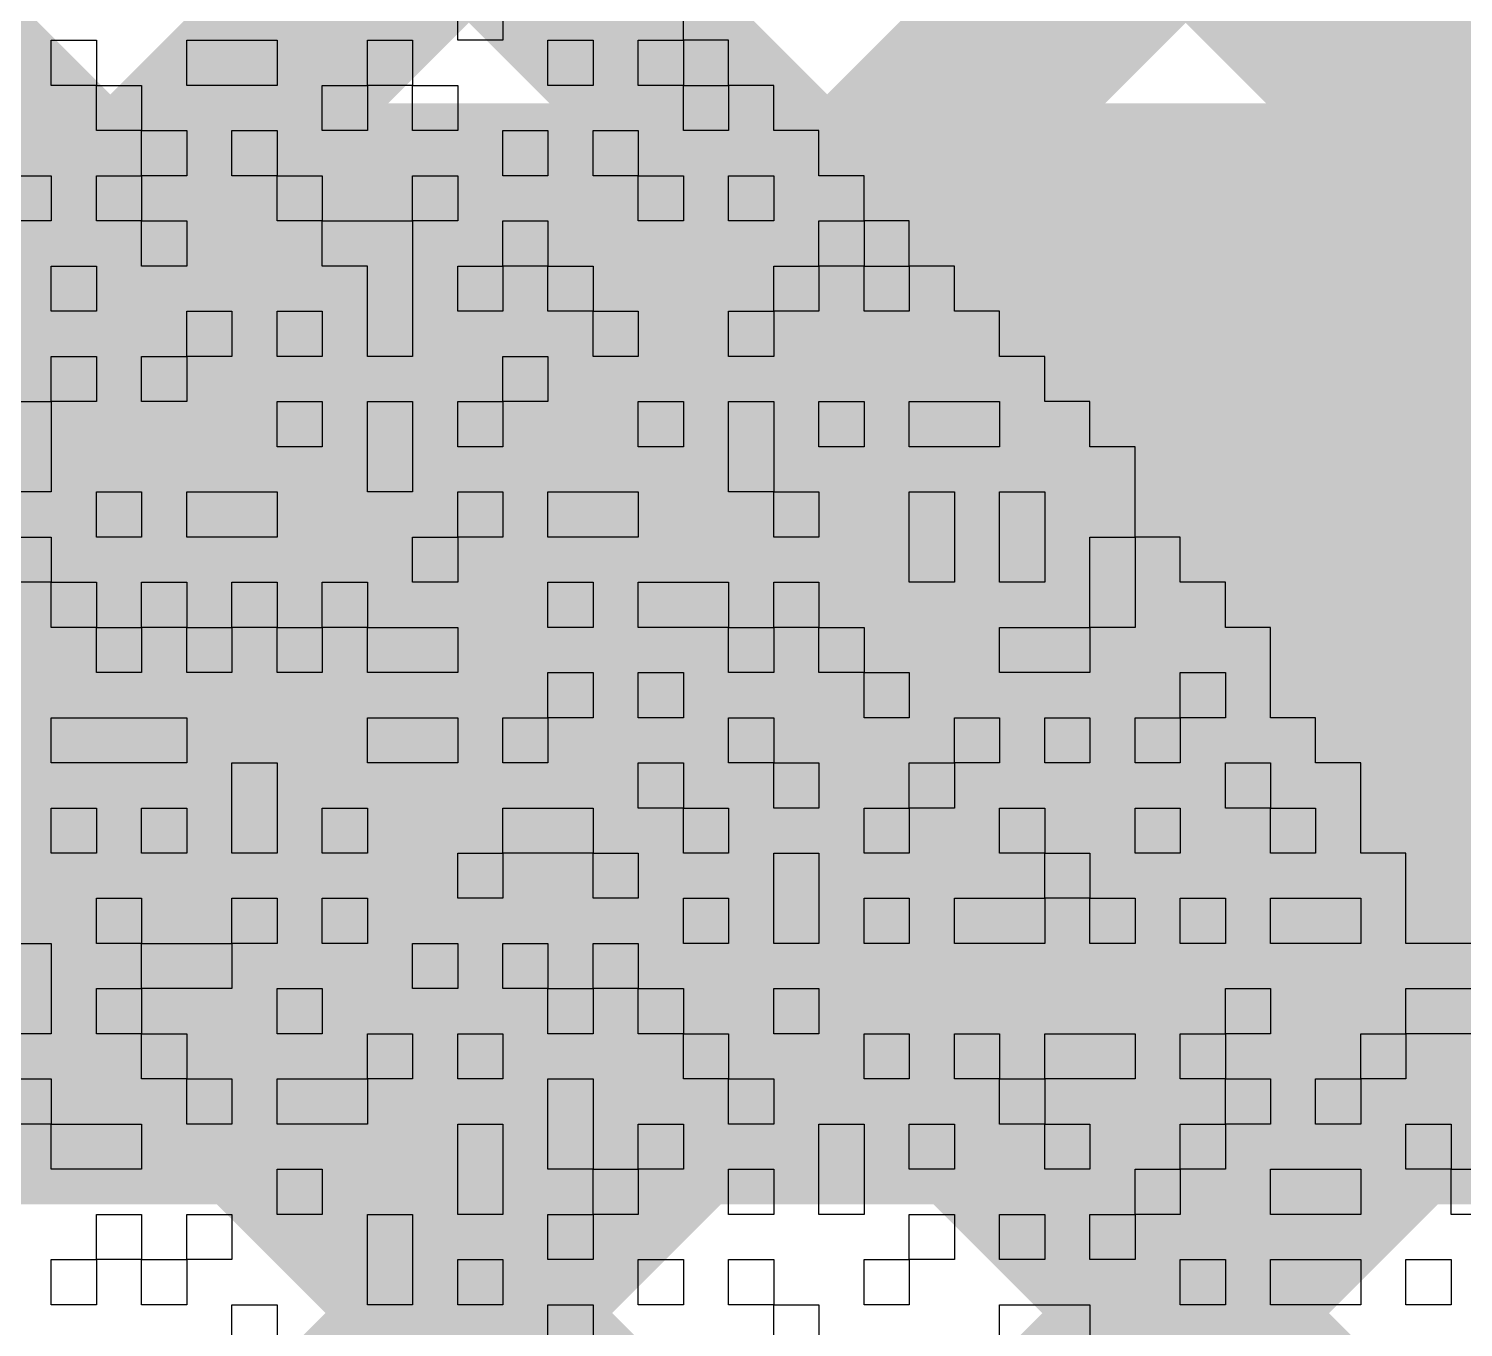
# Model space of a CAD drawing. Header units: millimetres. Extents: x 3.07 to 5.81, y 1.29 to 3.84.
# Drawn here: x 4.8334 to 4.89, y 2.9834 to 3.0347 of the extents above; entities that cross this region are included whole.
import ezdxf

# ---------------------------------------------------------------- set-up
doc = ezdxf.new("R2010")
doc.units = ezdxf.units.MM
doc.header["$MEASUREMENT"] = 0
for name, color, linetype in [('BottomLayer', 5, 'Continuous'), ('BottomOverlay', 54, 'Continuous'), ('TopLayer', 1, 'Continuous'), ('TopPaste', 8, 'Continuous'), ('TopSolder', 216, 'Continuous')]:
    doc.layers.add(name, color=color, linetype=linetype)

# ---------------------------------------------------------------- blocks, each defined once
blk = doc.blocks.new('ESP32_WROOM_32__16MB__16')
at = {"layer": 'TopLayer'}
blk.add_hatch(color=1, dxfattribs=at).paths.add_polyline_path([(-0.374016, -0.137598), (-0.295276, -0.137598), (-0.295276, -0.173031), (-0.374016, -0.173031)])
at = {"layer": 'TopPaste'}
blk.add_hatch(color=8, dxfattribs=at).paths.add_polyline_path([(-0.374016, -0.137598), (-0.295276, -0.137598), (-0.295276, -0.173031), (-0.374016, -0.173031)])
at = {"layer": 'TopSolder'}
blk.add_hatch(color=216, dxfattribs=at).paths.add_polyline_path([(-0.378016, -0.133598), (-0.291276, -0.133598), (-0.291276, -0.177031), (-0.378016, -0.177031)])

msp = doc.modelspace()

# ---------------------------------------------------------------- hatches: boundary and pattern name
at = {"layer": 'BottomLayer'}
for points in [[(4.732828, 2.86041), (4.727172, 2.866066), (5.059934, 3.198828), (5.06559, 3.193172)], [(4.732828, 2.888694), (4.727172, 2.894351), (5.031649, 3.198828), (5.037306, 3.193172)], [(4.732828, 2.916978), (4.727172, 2.922635), (5.003365, 3.198828), (5.009022, 3.193172)], [(4.732828, 2.832125), (4.727172, 2.837782), (5.088218, 3.198828), (5.093875, 3.193172)], [(4.727172, 3.186768), (4.732828, 3.192425), (5.026818, 2.898436), (5.021161, 2.892779)], [(4.727172, 3.158484), (4.732828, 3.164141), (5.214585, 2.682385), (5.208928, 2.676728)], [(4.727172, 3.1302), (4.732828, 3.135857), (5.174669, 2.694016), (5.169012, 2.688359)], [(4.727172, 3.101915), (4.732828, 3.107572), (5.146591, 2.69381), (5.140934, 2.688153)]]:
    msp.add_hatch(color=5, dxfattribs=at).paths.add_polyline_path(points)

# ---------------------------------------------------------------- linework, layer by layer
at = {"layer": 'BottomOverlay'}
for p, q in [((4.850314, 3.034209), (4.850314, 3.035991)), ((4.852096, 3.035991), (4.852096, 3.034209)), ((4.859223, 3.034209), (4.859223, 3.035991)), ((4.834279, 3.032427), (4.834279, 3.034209)), ((4.834279, 3.034209), (4.83606, 3.034209)), ((4.83606, 3.034209), (4.83606, 3.032427)), ((4.839624, 3.032427), (4.839624, 3.034209)), ((4.839624, 3.034209), (4.843187, 3.034209)), ((4.843187, 3.034209), (4.843187, 3.032427)), ((4.846751, 3.032427), (4.846751, 3.034209)), ((4.846751, 3.034209), (4.848533, 3.034209)), ((4.848533, 3.034209), (4.848533, 3.032427)), ((4.852096, 3.034209), (4.850314, 3.034209)), ((4.853878, 3.032427), (4.853878, 3.034209)), ((4.853878, 3.034209), (4.855659, 3.034209)), ((4.855659, 3.034209), (4.855659, 3.032427)), ((4.857441, 3.032427), (4.857441, 3.034209)), ((4.857441, 3.034209), (4.859223, 3.034209)), ((4.861005, 3.034209), (4.859223, 3.034209)), ((4.859223, 3.034209), (4.859223, 3.032427)), ((4.861005, 3.032427), (4.861005, 3.034209)), ((4.83606, 3.032427), (4.834279, 3.032427)), ((4.83606, 3.030645), (4.83606, 3.032427)), ((4.83606, 3.032427), (4.837842, 3.032427)), ((4.837842, 3.032427), (4.837842, 3.030645)), ((4.843187, 3.032427), (4.839624, 3.032427)), ((4.844969, 3.030645), (4.844969, 3.032427)), ((4.844969, 3.032427), (4.846751, 3.032427)), ((4.848533, 3.032427), (4.846751, 3.032427)), ((4.846751, 3.032427), (4.846751, 3.030645)), ((4.848533, 3.030645), (4.848533, 3.032427)), ((4.848533, 3.032427), (4.850314, 3.032427)), ((4.850314, 3.032427), (4.850314, 3.030645)), ((4.855659, 3.032427), (4.853878, 3.032427)), ((4.859223, 3.032427), (4.857441, 3.032427)), ((4.859223, 3.030645), (4.859223, 3.032427)), ((4.859223, 3.032427), (4.861005, 3.032427)), ((4.862786, 3.032427), (4.861005, 3.032427)), ((4.861005, 3.032427), (4.861005, 3.030645)), ((4.862786, 3.030645), (4.862786, 3.032427)), ((4.837842, 3.030645), (4.83606, 3.030645)), ((4.837842, 3.028864), (4.837842, 3.030645)), ((4.837842, 3.030645), (4.839624, 3.030645)), ((4.839624, 3.030645), (4.839624, 3.028864)), ((4.841406, 3.028864), (4.841406, 3.030645)), ((4.841406, 3.030645), (4.843187, 3.030645)), ((4.843187, 3.030645), (4.843187, 3.028864)), ((4.846751, 3.030645), (4.844969, 3.030645)), ((4.850314, 3.030645), (4.848533, 3.030645)), ((4.852096, 3.028864), (4.852096, 3.030645)), ((4.852096, 3.030645), (4.853878, 3.030645)), ((4.853878, 3.030645), (4.853878, 3.028864)), ((4.855659, 3.028864), (4.855659, 3.030645)), ((4.855659, 3.030645), (4.857441, 3.030645)), ((4.857441, 3.030645), (4.857441, 3.028864)), ((4.861005, 3.030645), (4.859223, 3.030645)), ((4.864568, 3.030645), (4.862786, 3.030645)), ((4.864568, 3.028864), (4.864568, 3.030645)), ((4.832497, 3.028864), (4.834279, 3.028864)), ((4.834279, 3.028864), (4.834279, 3.027082)), ((4.83606, 3.027082), (4.83606, 3.028864)), ((4.83606, 3.028864), (4.837842, 3.028864)), ((4.839624, 3.028864), (4.837842, 3.028864)), ((4.837842, 3.028864), (4.837842, 3.027082)), ((4.843187, 3.028864), (4.841406, 3.028864)), ((4.843187, 3.027082), (4.843187, 3.028864)), ((4.843187, 3.028864), (4.844969, 3.028864)), ((4.844969, 3.028864), (4.844969, 3.027082)), ((4.848533, 3.027082), (4.848533, 3.028864)), ((4.848533, 3.028864), (4.850314, 3.028864)), ((4.850314, 3.028864), (4.850314, 3.027082)), ((4.853878, 3.028864), (4.852096, 3.028864)), ((4.857441, 3.028864), (4.855659, 3.028864)), ((4.857441, 3.027082), (4.857441, 3.028864)), ((4.857441, 3.028864), (4.859223, 3.028864)), ((4.859223, 3.028864), (4.859223, 3.027082)), ((4.861005, 3.027082), (4.861005, 3.028864)), ((4.861005, 3.028864), (4.862786, 3.028864)), ((4.862786, 3.028864), (4.862786, 3.027082)), ((4.86635, 3.028864), (4.864568, 3.028864)), ((4.86635, 3.027082), (4.86635, 3.028864)), ((4.834279, 3.027082), (4.832497, 3.027082)), ((4.837842, 3.027082), (4.83606, 3.027082)), ((4.837842, 3.0253), (4.837842, 3.027082)), ((4.837842, 3.027082), (4.839624, 3.027082)), ((4.839624, 3.027082), (4.839624, 3.0253)), ((4.844969, 3.027082), (4.843187, 3.027082)), ((4.844969, 3.0253), (4.844969, 3.027082)), ((4.844969, 3.027082), (4.848533, 3.027082)), ((4.850314, 3.027082), (4.848533, 3.027082)), ((4.848533, 3.027082), (4.848533, 3.0253)), ((4.852096, 3.0253), (4.852096, 3.027082)), ((4.852096, 3.027082), (4.853878, 3.027082)), ((4.853878, 3.027082), (4.853878, 3.0253)), ((4.859223, 3.027082), (4.857441, 3.027082)), ((4.862786, 3.027082), (4.861005, 3.027082)), ((4.864568, 3.0253), (4.864568, 3.027082)), ((4.864568, 3.027082), (4.86635, 3.027082)), ((4.868132, 3.027082), (4.86635, 3.027082)), ((4.86635, 3.027082), (4.86635, 3.0253)), ((4.868132, 3.0253), (4.868132, 3.027082)), ((4.834279, 3.023518), (4.834279, 3.0253)), ((4.834279, 3.0253), (4.83606, 3.0253)), ((4.83606, 3.0253), (4.83606, 3.023518)), ((4.839624, 3.0253), (4.837842, 3.0253)), ((4.846751, 3.0253), (4.844969, 3.0253)), ((4.846751, 3.023518), (4.846751, 3.0253)), ((4.848533, 3.0253), (4.848533, 3.023518)), ((4.850314, 3.023518), (4.850314, 3.0253)), ((4.850314, 3.0253), (4.852096, 3.0253)), ((4.853878, 3.0253), (4.852096, 3.0253)), ((4.852096, 3.0253), (4.852096, 3.023518)), ((4.853878, 3.023518), (4.853878, 3.0253)), ((4.853878, 3.0253), (4.855659, 3.0253)), ((4.855659, 3.0253), (4.855659, 3.023518)), ((4.862786, 3.023518), (4.862786, 3.0253)), ((4.862786, 3.0253), (4.864568, 3.0253)), ((4.86635, 3.0253), (4.864568, 3.0253)), ((4.864568, 3.0253), (4.864568, 3.023518)), ((4.86635, 3.023518), (4.86635, 3.0253)), ((4.86635, 3.0253), (4.868132, 3.0253)), ((4.869913, 3.0253), (4.868132, 3.0253)), ((4.868132, 3.0253), (4.868132, 3.023518)), ((4.869913, 3.023518), (4.869913, 3.0253)), ((4.83606, 3.023518), (4.834279, 3.023518)), ((4.839624, 3.021737), (4.839624, 3.023518)), ((4.839624, 3.023518), (4.841406, 3.023518)), ((4.841406, 3.023518), (4.841406, 3.021737)), ((4.843187, 3.021737), (4.843187, 3.023518)), ((4.843187, 3.023518), (4.844969, 3.023518)), ((4.844969, 3.023518), (4.844969, 3.021737)), ((4.846751, 3.021737), (4.846751, 3.023518)), ((4.848533, 3.023518), (4.848533, 3.021737)), ((4.852096, 3.023518), (4.850314, 3.023518)), ((4.855659, 3.023518), (4.853878, 3.023518)), ((4.855659, 3.021737), (4.855659, 3.023518)), ((4.855659, 3.023518), (4.857441, 3.023518)), ((4.857441, 3.023518), (4.857441, 3.021737)), ((4.861005, 3.021737), (4.861005, 3.023518)), ((4.861005, 3.023518), (4.862786, 3.023518)), ((4.864568, 3.023518), (4.862786, 3.023518)), ((4.862786, 3.023518), (4.862786, 3.021737)), ((4.868132, 3.023518), (4.86635, 3.023518)), ((4.871695, 3.023518), (4.869913, 3.023518)), ((4.871695, 3.021737), (4.871695, 3.023518)), ((4.834279, 3.019955), (4.834279, 3.021737)), ((4.834279, 3.021737), (4.83606, 3.021737)), ((4.83606, 3.021737), (4.83606, 3.019955)), ((4.837842, 3.019955), (4.837842, 3.021737)), ((4.837842, 3.021737), (4.839624, 3.021737)), ((4.841406, 3.021737), (4.839624, 3.021737)), ((4.839624, 3.021737), (4.839624, 3.019955)), ((4.844969, 3.021737), (4.843187, 3.021737)), ((4.848533, 3.021737), (4.846751, 3.021737)), ((4.852096, 3.019955), (4.852096, 3.021737)), ((4.852096, 3.021737), (4.853878, 3.021737)), ((4.853878, 3.021737), (4.853878, 3.019955)), ((4.857441, 3.021737), (4.855659, 3.021737)), ((4.862786, 3.021737), (4.861005, 3.021737)), ((4.873477, 3.021737), (4.871695, 3.021737)), ((4.873477, 3.019955), (4.873477, 3.021737)), ((4.832497, 3.019955), (4.834279, 3.019955)), ((4.83606, 3.019955), (4.834279, 3.019955)), ((4.834279, 3.019955), (4.834279, 3.018173)), ((4.839624, 3.019955), (4.837842, 3.019955)), ((4.843187, 3.018173), (4.843187, 3.019955)), ((4.843187, 3.019955), (4.844969, 3.019955)), ((4.844969, 3.019955), (4.844969, 3.018173)), ((4.846751, 3.018173), (4.846751, 3.019955)), ((4.846751, 3.019955), (4.848533, 3.019955)), ((4.848533, 3.019955), (4.848533, 3.018173)), ((4.850314, 3.018173), (4.850314, 3.019955)), ((4.850314, 3.019955), (4.852096, 3.019955)), ((4.853878, 3.019955), (4.852096, 3.019955)), ((4.852096, 3.019955), (4.852096, 3.018173)), ((4.857441, 3.018173), (4.857441, 3.019955)), ((4.857441, 3.019955), (4.859223, 3.019955)), ((4.859223, 3.019955), (4.859223, 3.018173)), ((4.861005, 3.018173), (4.861005, 3.019955)), ((4.861005, 3.019955), (4.862786, 3.019955)), ((4.862786, 3.019955), (4.862786, 3.018173)), ((4.864568, 3.018173), (4.864568, 3.019955)), ((4.864568, 3.019955), (4.86635, 3.019955)), ((4.86635, 3.019955), (4.86635, 3.018173)), ((4.868132, 3.018173), (4.868132, 3.019955)), ((4.868132, 3.019955), (4.871695, 3.019955)), ((4.871695, 3.019955), (4.871695, 3.018173)), ((4.875259, 3.019955), (4.873477, 3.019955)), ((4.875259, 3.018173), (4.875259, 3.019955)), ((4.834279, 3.018173), (4.834279, 3.016392)), ((4.844969, 3.018173), (4.843187, 3.018173)), ((4.846751, 3.016392), (4.846751, 3.018173)), ((4.848533, 3.018173), (4.848533, 3.016392)), ((4.852096, 3.018173), (4.850314, 3.018173)), ((4.859223, 3.018173), (4.857441, 3.018173)), ((4.861005, 3.016392), (4.861005, 3.018173)), ((4.862786, 3.018173), (4.862786, 3.016392)), ((4.86635, 3.018173), (4.864568, 3.018173)), ((4.871695, 3.018173), (4.868132, 3.018173)), ((4.87704, 3.018173), (4.875259, 3.018173)), ((4.87704, 3.016392), (4.87704, 3.018173)), ((4.834279, 3.016392), (4.832497, 3.016392)), ((4.83606, 3.01461), (4.83606, 3.016392)), ((4.83606, 3.016392), (4.837842, 3.016392)), ((4.837842, 3.016392), (4.837842, 3.01461)), ((4.839624, 3.01461), (4.839624, 3.016392)), ((4.839624, 3.016392), (4.843187, 3.016392)), ((4.843187, 3.016392), (4.843187, 3.01461)), ((4.848533, 3.016392), (4.846751, 3.016392)), ((4.850314, 3.01461), (4.850314, 3.016392)), ((4.850314, 3.016392), (4.852096, 3.016392)), ((4.852096, 3.016392), (4.852096, 3.01461)), ((4.853878, 3.01461), (4.853878, 3.016392)), ((4.853878, 3.016392), (4.857441, 3.016392)), ((4.857441, 3.016392), (4.857441, 3.01461)), ((4.862786, 3.016392), (4.861005, 3.016392)), ((4.862786, 3.01461), (4.862786, 3.016392)), ((4.862786, 3.016392), (4.864568, 3.016392)), ((4.864568, 3.016392), (4.864568, 3.01461)), ((4.868132, 3.01461), (4.868132, 3.016392)), ((4.868132, 3.016392), (4.869913, 3.016392)), ((4.869913, 3.016392), (4.869913, 3.01461)), ((4.871695, 3.01461), (4.871695, 3.016392)), ((4.871695, 3.016392), (4.873477, 3.016392)), ((4.873477, 3.016392), (4.873477, 3.01461)), ((4.87704, 3.01461), (4.87704, 3.016392)), ((4.832497, 3.01461), (4.834279, 3.01461)), ((4.834279, 3.01461), (4.834279, 3.012828)), ((4.837842, 3.01461), (4.83606, 3.01461)), ((4.843187, 3.01461), (4.839624, 3.01461)), ((4.848533, 3.012828), (4.848533, 3.01461)), ((4.848533, 3.01461), (4.850314, 3.01461)), ((4.852096, 3.01461), (4.850314, 3.01461)), ((4.850314, 3.01461), (4.850314, 3.012828)), ((4.857441, 3.01461), (4.853878, 3.01461)), ((4.864568, 3.01461), (4.862786, 3.01461)), ((4.868132, 3.012828), (4.868132, 3.01461)), ((4.869913, 3.01461), (4.869913, 3.012828)), ((4.871695, 3.012828), (4.871695, 3.01461)), ((4.873477, 3.01461), (4.873477, 3.012828)), ((4.875259, 3.012828), (4.875259, 3.01461)), ((4.875259, 3.01461), (4.87704, 3.01461)), ((4.878822, 3.01461), (4.87704, 3.01461)), ((4.87704, 3.01461), (4.87704, 3.012828)), ((4.878822, 3.012828), (4.878822, 3.01461)), ((4.834279, 3.012828), (4.832497, 3.012828)), ((4.834279, 3.011046), (4.834279, 3.012828)), ((4.834279, 3.012828), (4.83606, 3.012828)), ((4.83606, 3.012828), (4.83606, 3.011046)), ((4.837842, 3.011046), (4.837842, 3.012828)), ((4.837842, 3.012828), (4.839624, 3.012828)), ((4.839624, 3.012828), (4.839624, 3.011046)), ((4.841406, 3.011046), (4.841406, 3.012828)), ((4.841406, 3.012828), (4.843187, 3.012828)), ((4.843187, 3.012828), (4.843187, 3.011046)), ((4.844969, 3.011046), (4.844969, 3.012828)), ((4.844969, 3.012828), (4.846751, 3.012828)), ((4.846751, 3.012828), (4.846751, 3.011046)), ((4.850314, 3.012828), (4.848533, 3.012828)), ((4.853878, 3.011046), (4.853878, 3.012828)), ((4.853878, 3.012828), (4.855659, 3.012828)), ((4.855659, 3.012828), (4.855659, 3.011046)), ((4.857441, 3.011046), (4.857441, 3.012828)), ((4.857441, 3.012828), (4.861005, 3.012828)), ((4.861005, 3.012828), (4.861005, 3.011046)), ((4.862786, 3.011046), (4.862786, 3.012828)), ((4.862786, 3.012828), (4.864568, 3.012828)), ((4.864568, 3.012828), (4.864568, 3.011046)), ((4.869913, 3.012828), (4.868132, 3.012828)), ((4.873477, 3.012828), (4.871695, 3.012828)), ((4.875259, 3.011046), (4.875259, 3.012828)), ((4.87704, 3.012828), (4.87704, 3.011046)), ((4.880604, 3.012828), (4.878822, 3.012828)), ((4.880604, 3.011046), (4.880604, 3.012828)), ((4.83606, 3.011046), (4.834279, 3.011046)), ((4.83606, 3.009265), (4.83606, 3.011046)), ((4.83606, 3.011046), (4.837842, 3.011046)), ((4.839624, 3.011046), (4.837842, 3.011046)), ((4.837842, 3.011046), (4.837842, 3.009265)), ((4.839624, 3.009265), (4.839624, 3.011046)), ((4.839624, 3.011046), (4.841406, 3.011046)), ((4.843187, 3.011046), (4.841406, 3.011046)), ((4.841406, 3.011046), (4.841406, 3.009265)), ((4.843187, 3.009265), (4.843187, 3.011046)), ((4.843187, 3.011046), (4.844969, 3.011046)), ((4.846751, 3.011046), (4.844969, 3.011046)), ((4.844969, 3.011046), (4.844969, 3.009265)), ((4.846751, 3.009265), (4.846751, 3.011046)), ((4.846751, 3.011046), (4.850314, 3.011046)), ((4.850314, 3.011046), (4.850314, 3.009265)), ((4.855659, 3.011046), (4.853878, 3.011046)), ((4.861005, 3.011046), (4.857441, 3.011046)), ((4.861005, 3.009265), (4.861005, 3.011046)), ((4.861005, 3.011046), (4.862786, 3.011046)), ((4.864568, 3.011046), (4.862786, 3.011046)), ((4.862786, 3.011046), (4.862786, 3.009265)), ((4.864568, 3.009265), (4.864568, 3.011046)), ((4.864568, 3.011046), (4.86635, 3.011046)), ((4.86635, 3.011046), (4.86635, 3.009265)), ((4.871695, 3.009265), (4.871695, 3.011046)), ((4.871695, 3.011046), (4.875259, 3.011046)), ((4.87704, 3.011046), (4.875259, 3.011046)), ((4.875259, 3.011046), (4.875259, 3.009265)), ((4.882385, 3.011046), (4.880604, 3.011046)), ((4.882385, 3.009265), (4.882385, 3.011046)), ((4.837842, 3.009265), (4.83606, 3.009265)), ((4.841406, 3.009265), (4.839624, 3.009265)), ((4.844969, 3.009265), (4.843187, 3.009265)), ((4.850314, 3.009265), (4.846751, 3.009265)), ((4.853878, 3.007483), (4.853878, 3.009265)), ((4.853878, 3.009265), (4.855659, 3.009265)), ((4.855659, 3.009265), (4.855659, 3.007483)), ((4.857441, 3.007483), (4.857441, 3.009265)), ((4.857441, 3.009265), (4.859223, 3.009265)), ((4.859223, 3.009265), (4.859223, 3.007483)), ((4.862786, 3.009265), (4.861005, 3.009265)), ((4.86635, 3.009265), (4.864568, 3.009265)), ((4.86635, 3.007483), (4.86635, 3.009265)), ((4.86635, 3.009265), (4.868132, 3.009265)), ((4.868132, 3.009265), (4.868132, 3.007483)), ((4.875259, 3.009265), (4.871695, 3.009265)), ((4.878822, 3.007483), (4.878822, 3.009265)), ((4.878822, 3.009265), (4.880604, 3.009265)), ((4.880604, 3.009265), (4.880604, 3.007483)), ((4.882385, 3.007483), (4.882385, 3.009265)), ((4.834279, 3.005701), (4.834279, 3.007483)), ((4.834279, 3.007483), (4.839624, 3.007483)), ((4.839624, 3.007483), (4.839624, 3.005701)), ((4.846751, 3.005701), (4.846751, 3.007483)), ((4.846751, 3.007483), (4.850314, 3.007483)), ((4.850314, 3.007483), (4.850314, 3.005701)), ((4.852096, 3.005701), (4.852096, 3.007483)), ((4.852096, 3.007483), (4.853878, 3.007483)), ((4.855659, 3.007483), (4.853878, 3.007483)), ((4.853878, 3.007483), (4.853878, 3.005701)), ((4.859223, 3.007483), (4.857441, 3.007483)), ((4.861005, 3.005701), (4.861005, 3.007483)), ((4.861005, 3.007483), (4.862786, 3.007483)), ((4.862786, 3.007483), (4.862786, 3.005701)), ((4.868132, 3.007483), (4.86635, 3.007483)), ((4.869913, 3.005701), (4.869913, 3.007483)), ((4.869913, 3.007483), (4.871695, 3.007483)), ((4.871695, 3.007483), (4.871695, 3.005701)), ((4.873477, 3.005701), (4.873477, 3.007483)), ((4.873477, 3.007483), (4.875259, 3.007483)), ((4.875259, 3.007483), (4.875259, 3.005701)), ((4.87704, 3.005701), (4.87704, 3.007483)), ((4.87704, 3.007483), (4.878822, 3.007483)), ((4.880604, 3.007483), (4.878822, 3.007483)), ((4.878822, 3.007483), (4.878822, 3.005701)), ((4.884167, 3.007483), (4.882385, 3.007483)), ((4.884167, 3.005701), (4.884167, 3.007483)), ((4.839624, 3.005701), (4.834279, 3.005701)), ((4.841406, 3.003919), (4.841406, 3.005701)), ((4.841406, 3.005701), (4.843187, 3.005701)), ((4.843187, 3.005701), (4.843187, 3.003919)), ((4.850314, 3.005701), (4.846751, 3.005701)), ((4.853878, 3.005701), (4.852096, 3.005701)), ((4.857441, 3.003919), (4.857441, 3.005701)), ((4.857441, 3.005701), (4.859223, 3.005701)), ((4.859223, 3.005701), (4.859223, 3.003919)), ((4.862786, 3.005701), (4.861005, 3.005701)), ((4.862786, 3.003919), (4.862786, 3.005701)), ((4.862786, 3.005701), (4.864568, 3.005701)), ((4.864568, 3.005701), (4.864568, 3.003919)), ((4.868132, 3.003919), (4.868132, 3.005701)), ((4.868132, 3.005701), (4.869913, 3.005701)), ((4.871695, 3.005701), (4.869913, 3.005701)), ((4.869913, 3.005701), (4.869913, 3.003919)), ((4.875259, 3.005701), (4.873477, 3.005701)), ((4.878822, 3.005701), (4.87704, 3.005701)), ((4.880604, 3.003919), (4.880604, 3.005701)), ((4.880604, 3.005701), (4.882385, 3.005701)), ((4.882385, 3.005701), (4.882385, 3.003919)), ((4.885949, 3.005701), (4.884167, 3.005701)), ((4.885949, 3.003919), (4.885949, 3.005701)), ((4.834279, 3.002138), (4.834279, 3.003919)), ((4.834279, 3.003919), (4.83606, 3.003919)), ((4.83606, 3.003919), (4.83606, 3.002138)), ((4.837842, 3.002138), (4.837842, 3.003919)), ((4.837842, 3.003919), (4.839624, 3.003919)), ((4.839624, 3.003919), (4.839624, 3.002138)), ((4.841406, 3.002138), (4.841406, 3.003919)), ((4.843187, 3.003919), (4.843187, 3.002138)), ((4.844969, 3.002138), (4.844969, 3.003919)), ((4.844969, 3.003919), (4.846751, 3.003919)), ((4.846751, 3.003919), (4.846751, 3.002138)), ((4.852096, 3.002138), (4.852096, 3.003919)), ((4.852096, 3.003919), (4.855659, 3.003919)), ((4.855659, 3.003919), (4.855659, 3.002138)), ((4.859223, 3.003919), (4.857441, 3.003919)), ((4.859223, 3.002138), (4.859223, 3.003919)), ((4.859223, 3.003919), (4.861005, 3.003919)), ((4.861005, 3.003919), (4.861005, 3.002138)), ((4.864568, 3.003919), (4.862786, 3.003919)), ((4.86635, 3.002138), (4.86635, 3.003919)), ((4.86635, 3.003919), (4.868132, 3.003919)), ((4.869913, 3.003919), (4.868132, 3.003919)), ((4.868132, 3.003919), (4.868132, 3.002138)), ((4.871695, 3.002138), (4.871695, 3.003919)), ((4.871695, 3.003919), (4.873477, 3.003919)), ((4.873477, 3.003919), (4.873477, 3.002138)), ((4.87704, 3.002138), (4.87704, 3.003919)), ((4.87704, 3.003919), (4.878822, 3.003919)), ((4.878822, 3.003919), (4.878822, 3.002138)), ((4.882385, 3.003919), (4.880604, 3.003919)), ((4.882385, 3.002138), (4.882385, 3.003919)), ((4.882385, 3.003919), (4.884167, 3.003919)), ((4.884167, 3.003919), (4.884167, 3.002138)), ((4.885949, 3.002138), (4.885949, 3.003919)), ((4.83606, 3.002138), (4.834279, 3.002138)), ((4.839624, 3.002138), (4.837842, 3.002138)), ((4.843187, 3.002138), (4.841406, 3.002138)), ((4.846751, 3.002138), (4.844969, 3.002138)), ((4.850314, 3.000356), (4.850314, 3.002138)), ((4.850314, 3.002138), (4.852096, 3.002138)), ((4.855659, 3.002138), (4.852096, 3.002138)), ((4.852096, 3.002138), (4.852096, 3.000356)), ((4.855659, 3.000356), (4.855659, 3.002138)), ((4.855659, 3.002138), (4.857441, 3.002138)), ((4.857441, 3.002138), (4.857441, 3.000356)), ((4.861005, 3.002138), (4.859223, 3.002138)), ((4.862786, 3.000356), (4.862786, 3.002138)), ((4.862786, 3.002138), (4.864568, 3.002138)), ((4.864568, 3.002138), (4.864568, 3.000356)), ((4.868132, 3.002138), (4.86635, 3.002138)), ((4.873477, 3.002138), (4.871695, 3.002138)), ((4.873477, 3.000356), (4.873477, 3.002138)), ((4.873477, 3.002138), (4.875259, 3.002138)), ((4.875259, 3.002138), (4.875259, 3.000356)), ((4.878822, 3.002138), (4.87704, 3.002138)), ((4.884167, 3.002138), (4.882385, 3.002138)), ((4.887731, 3.002138), (4.885949, 3.002138)), ((4.887731, 3.000356), (4.887731, 3.002138)), ((4.83606, 2.998574), (4.83606, 3.000356)), ((4.83606, 3.000356), (4.837842, 3.000356)), ((4.837842, 3.000356), (4.837842, 2.998574)), ((4.841406, 2.998574), (4.841406, 3.000356)), ((4.841406, 3.000356), (4.843187, 3.000356)), ((4.843187, 3.000356), (4.843187, 2.998574)), ((4.844969, 2.998574), (4.844969, 3.000356)), ((4.844969, 3.000356), (4.846751, 3.000356)), ((4.846751, 3.000356), (4.846751, 2.998574)), ((4.852096, 3.000356), (4.850314, 3.000356)), ((4.857441, 3.000356), (4.855659, 3.000356)), ((4.859223, 2.998574), (4.859223, 3.000356)), ((4.859223, 3.000356), (4.861005, 3.000356)), ((4.861005, 3.000356), (4.861005, 2.998574)), ((4.862786, 2.998574), (4.862786, 3.000356)), ((4.864568, 3.000356), (4.864568, 2.998574)), ((4.86635, 2.998574), (4.86635, 3.000356)), ((4.86635, 3.000356), (4.868132, 3.000356)), ((4.868132, 3.000356), (4.868132, 2.998574)), ((4.869913, 2.998574), (4.869913, 3.000356)), ((4.869913, 3.000356), (4.873477, 3.000356)), ((4.875259, 3.000356), (4.873477, 3.000356)), ((4.873477, 3.000356), (4.873477, 2.998574)), ((4.875259, 2.998574), (4.875259, 3.000356)), ((4.875259, 3.000356), (4.87704, 3.000356)), ((4.87704, 3.000356), (4.87704, 2.998574)), ((4.878822, 2.998574), (4.878822, 3.000356)), ((4.878822, 3.000356), (4.880604, 3.000356)), ((4.880604, 3.000356), (4.880604, 2.998574)), ((4.882385, 2.998574), (4.882385, 3.000356)), ((4.882385, 3.000356), (4.885949, 3.000356)), ((4.885949, 3.000356), (4.885949, 2.998574)), ((4.887731, 2.998574), (4.887731, 3.000356)), ((4.832497, 2.998574), (4.834279, 2.998574)), ((4.834279, 2.998574), (4.834279, 2.996792)), ((4.837842, 2.998574), (4.83606, 2.998574)), ((4.837842, 2.996792), (4.837842, 2.998574)), ((4.837842, 2.998574), (4.841406, 2.998574)), ((4.843187, 2.998574), (4.841406, 2.998574)), ((4.841406, 2.998574), (4.841406, 2.996792)), ((4.846751, 2.998574), (4.844969, 2.998574)), ((4.848533, 2.996792), (4.848533, 2.998574)), ((4.848533, 2.998574), (4.850314, 2.998574)), ((4.850314, 2.998574), (4.850314, 2.996792)), ((4.852096, 2.996792), (4.852096, 2.998574)), ((4.852096, 2.998574), (4.853878, 2.998574)), ((4.853878, 2.998574), (4.853878, 2.996792)), ((4.855659, 2.996792), (4.855659, 2.998574)), ((4.855659, 2.998574), (4.857441, 2.998574)), ((4.857441, 2.998574), (4.857441, 2.996792)), ((4.861005, 2.998574), (4.859223, 2.998574)), ((4.864568, 2.998574), (4.862786, 2.998574)), ((4.868132, 2.998574), (4.86635, 2.998574)), ((4.873477, 2.998574), (4.869913, 2.998574)), ((4.87704, 2.998574), (4.875259, 2.998574)), ((4.880604, 2.998574), (4.878822, 2.998574)), ((4.885949, 2.998574), (4.882385, 2.998574)), ((4.893076, 2.998574), (4.887731, 2.998574)), ((4.834279, 2.996792), (4.834279, 2.995011)), ((4.83606, 2.995011), (4.83606, 2.996792)), ((4.83606, 2.996792), (4.837842, 2.996792)), ((4.841406, 2.996792), (4.837842, 2.996792)), ((4.837842, 2.996792), (4.837842, 2.995011)), ((4.843187, 2.995011), (4.843187, 2.996792)), ((4.843187, 2.996792), (4.844969, 2.996792)), ((4.844969, 2.996792), (4.844969, 2.995011)), ((4.850314, 2.996792), (4.848533, 2.996792)), ((4.853878, 2.996792), (4.852096, 2.996792)), ((4.853878, 2.995011), (4.853878, 2.996792)), ((4.853878, 2.996792), (4.855659, 2.996792)), ((4.857441, 2.996792), (4.855659, 2.996792)), ((4.855659, 2.996792), (4.855659, 2.995011)), ((4.857441, 2.995011), (4.857441, 2.996792)), ((4.857441, 2.996792), (4.859223, 2.996792)), ((4.859223, 2.996792), (4.859223, 2.995011)), ((4.862786, 2.995011), (4.862786, 2.996792)), ((4.862786, 2.996792), (4.864568, 2.996792)), ((4.864568, 2.996792), (4.864568, 2.995011)), ((4.880604, 2.995011), (4.880604, 2.996792)), ((4.880604, 2.996792), (4.882385, 2.996792)), ((4.882385, 2.996792), (4.882385, 2.995011)), ((4.887731, 2.995011), (4.887731, 2.996792)), ((4.887731, 2.996792), (4.891294, 2.996792)), ((4.834279, 2.995011), (4.832497, 2.995011)), ((4.837842, 2.995011), (4.83606, 2.995011)), ((4.837842, 2.993229), (4.837842, 2.995011)), ((4.837842, 2.995011), (4.839624, 2.995011)), ((4.839624, 2.995011), (4.839624, 2.993229)), ((4.844969, 2.995011), (4.843187, 2.995011)), ((4.846751, 2.993229), (4.846751, 2.995011)), ((4.846751, 2.995011), (4.848533, 2.995011)), ((4.848533, 2.995011), (4.848533, 2.993229)), ((4.850314, 2.993229), (4.850314, 2.995011)), ((4.850314, 2.995011), (4.852096, 2.995011)), ((4.852096, 2.995011), (4.852096, 2.993229)), ((4.855659, 2.995011), (4.853878, 2.995011)), ((4.859223, 2.995011), (4.857441, 2.995011)), ((4.859223, 2.993229), (4.859223, 2.995011)), ((4.859223, 2.995011), (4.861005, 2.995011)), ((4.861005, 2.995011), (4.861005, 2.993229)), ((4.864568, 2.995011), (4.862786, 2.995011)), ((4.86635, 2.993229), (4.86635, 2.995011)), ((4.86635, 2.995011), (4.868132, 2.995011)), ((4.868132, 2.995011), (4.868132, 2.993229)), ((4.869913, 2.993229), (4.869913, 2.995011)), ((4.869913, 2.995011), (4.871695, 2.995011)), ((4.871695, 2.995011), (4.871695, 2.993229)), ((4.873477, 2.993229), (4.873477, 2.995011)), ((4.873477, 2.995011), (4.87704, 2.995011)), ((4.87704, 2.995011), (4.87704, 2.993229)), ((4.878822, 2.993229), (4.878822, 2.995011)), ((4.878822, 2.995011), (4.880604, 2.995011)), ((4.882385, 2.995011), (4.880604, 2.995011)), ((4.880604, 2.995011), (4.880604, 2.993229)), ((4.885949, 2.993229), (4.885949, 2.995011)), ((4.885949, 2.995011), (4.887731, 2.995011)), ((4.891294, 2.995011), (4.887731, 2.995011)), ((4.887731, 2.995011), (4.887731, 2.993229)), ((4.832497, 2.993229), (4.834279, 2.993229)), ((4.834279, 2.993229), (4.834279, 2.991447)), ((4.839624, 2.993229), (4.837842, 2.993229)), ((4.839624, 2.991447), (4.839624, 2.993229)), ((4.839624, 2.993229), (4.841406, 2.993229)), ((4.841406, 2.993229), (4.841406, 2.991447)), ((4.843187, 2.991447), (4.843187, 2.993229)), ((4.843187, 2.993229), (4.846751, 2.993229)), ((4.848533, 2.993229), (4.846751, 2.993229)), ((4.846751, 2.993229), (4.846751, 2.991447)), ((4.852096, 2.993229), (4.850314, 2.993229)), ((4.853878, 2.991447), (4.853878, 2.993229)), ((4.853878, 2.993229), (4.855659, 2.993229)), ((4.855659, 2.993229), (4.855659, 2.991447)), ((4.861005, 2.993229), (4.859223, 2.993229)), ((4.861005, 2.991447), (4.861005, 2.993229)), ((4.861005, 2.993229), (4.862786, 2.993229)), ((4.862786, 2.993229), (4.862786, 2.991447)), ((4.868132, 2.993229), (4.86635, 2.993229)), ((4.871695, 2.993229), (4.869913, 2.993229)), ((4.871695, 2.991447), (4.871695, 2.993229)), ((4.871695, 2.993229), (4.873477, 2.993229)), ((4.87704, 2.993229), (4.873477, 2.993229)), ((4.873477, 2.993229), (4.873477, 2.991447)), ((4.880604, 2.993229), (4.878822, 2.993229)), ((4.880604, 2.991447), (4.880604, 2.993229)), ((4.880604, 2.993229), (4.882385, 2.993229)), ((4.882385, 2.993229), (4.882385, 2.991447)), ((4.884167, 2.991447), (4.884167, 2.993229)), ((4.884167, 2.993229), (4.885949, 2.993229)), ((4.887731, 2.993229), (4.885949, 2.993229)), ((4.885949, 2.993229), (4.885949, 2.991447)), ((4.834279, 2.991447), (4.832497, 2.991447)), ((4.834279, 2.989666), (4.834279, 2.991447)), ((4.834279, 2.991447), (4.837842, 2.991447)), ((4.837842, 2.991447), (4.837842, 2.989666)), ((4.841406, 2.991447), (4.839624, 2.991447)), ((4.846751, 2.991447), (4.843187, 2.991447)), ((4.850314, 2.989666), (4.850314, 2.991447)), ((4.850314, 2.991447), (4.852096, 2.991447)), ((4.852096, 2.991447), (4.852096, 2.989666)), ((4.853878, 2.989666), (4.853878, 2.991447)), ((4.855659, 2.991447), (4.855659, 2.989666)), ((4.857441, 2.989666), (4.857441, 2.991447)), ((4.857441, 2.991447), (4.859223, 2.991447)), ((4.859223, 2.991447), (4.859223, 2.989666)), ((4.862786, 2.991447), (4.861005, 2.991447)), ((4.864568, 2.989666), (4.864568, 2.991447)), ((4.864568, 2.991447), (4.86635, 2.991447)), ((4.86635, 2.991447), (4.86635, 2.989666)), ((4.868132, 2.989666), (4.868132, 2.991447)), ((4.868132, 2.991447), (4.869913, 2.991447)), ((4.869913, 2.991447), (4.869913, 2.989666)), ((4.873477, 2.991447), (4.871695, 2.991447)), ((4.873477, 2.989666), (4.873477, 2.991447)), ((4.873477, 2.991447), (4.875259, 2.991447)), ((4.875259, 2.991447), (4.875259, 2.989666)), ((4.878822, 2.989666), (4.878822, 2.991447)), ((4.878822, 2.991447), (4.880604, 2.991447)), ((4.882385, 2.991447), (4.880604, 2.991447)), ((4.880604, 2.991447), (4.880604, 2.989666)), ((4.885949, 2.991447), (4.884167, 2.991447)), ((4.887731, 2.989666), (4.887731, 2.991447)), ((4.887731, 2.991447), (4.889512, 2.991447)), ((4.889512, 2.991447), (4.889512, 2.989666)), ((4.837842, 2.989666), (4.834279, 2.989666)), ((4.843187, 2.987884), (4.843187, 2.989666)), ((4.843187, 2.989666), (4.844969, 2.989666)), ((4.844969, 2.989666), (4.844969, 2.987884)), ((4.850314, 2.987884), (4.850314, 2.989666)), ((4.852096, 2.989666), (4.852096, 2.987884)), ((4.855659, 2.989666), (4.853878, 2.989666)), ((4.855659, 2.987884), (4.855659, 2.989666)), ((4.855659, 2.989666), (4.857441, 2.989666)), ((4.859223, 2.989666), (4.857441, 2.989666)), ((4.857441, 2.989666), (4.857441, 2.987884)), ((4.861005, 2.987884), (4.861005, 2.989666)), ((4.861005, 2.989666), (4.862786, 2.989666)), ((4.862786, 2.989666), (4.862786, 2.987884)), ((4.864568, 2.987884), (4.864568, 2.989666)), ((4.86635, 2.989666), (4.86635, 2.987884)), ((4.869913, 2.989666), (4.868132, 2.989666)), ((4.875259, 2.989666), (4.873477, 2.989666)), ((4.87704, 2.987884), (4.87704, 2.989666)), ((4.87704, 2.989666), (4.878822, 2.989666)), ((4.880604, 2.989666), (4.878822, 2.989666)), ((4.878822, 2.989666), (4.878822, 2.987884)), ((4.882385, 2.987884), (4.882385, 2.989666)), ((4.882385, 2.989666), (4.885949, 2.989666)), ((4.885949, 2.989666), (4.885949, 2.987884)), ((4.889512, 2.989666), (4.887731, 2.989666)), ((4.889512, 2.987884), (4.889512, 2.989666)), ((4.889512, 2.989666), (4.891294, 2.989666)), ((4.83606, 2.986102), (4.83606, 2.987884)), ((4.83606, 2.987884), (4.837842, 2.987884)), ((4.837842, 2.987884), (4.837842, 2.986102)), ((4.839624, 2.986102), (4.839624, 2.987884)), ((4.839624, 2.987884), (4.841406, 2.987884)), ((4.841406, 2.987884), (4.841406, 2.986102)), ((4.844969, 2.987884), (4.843187, 2.987884)), ((4.846751, 2.986102), (4.846751, 2.987884)), ((4.846751, 2.987884), (4.848533, 2.987884)), ((4.848533, 2.987884), (4.848533, 2.986102)), ((4.852096, 2.987884), (4.850314, 2.987884)), ((4.853878, 2.986102), (4.853878, 2.987884)), ((4.853878, 2.987884), (4.855659, 2.987884)), ((4.857441, 2.987884), (4.855659, 2.987884)), ((4.855659, 2.987884), (4.855659, 2.986102)), ((4.862786, 2.987884), (4.861005, 2.987884)), ((4.86635, 2.987884), (4.864568, 2.987884)), ((4.868132, 2.986102), (4.868132, 2.987884)), ((4.868132, 2.987884), (4.869913, 2.987884)), ((4.869913, 2.987884), (4.869913, 2.986102)), ((4.871695, 2.986102), (4.871695, 2.987884)), ((4.871695, 2.987884), (4.873477, 2.987884)), ((4.873477, 2.987884), (4.873477, 2.986102)), ((4.875259, 2.986102), (4.875259, 2.987884)), ((4.875259, 2.987884), (4.87704, 2.987884)), ((4.878822, 2.987884), (4.87704, 2.987884)), ((4.87704, 2.987884), (4.87704, 2.986102)), ((4.885949, 2.987884), (4.882385, 2.987884)), ((4.891294, 2.987884), (4.889512, 2.987884)), ((4.834279, 2.98432), (4.834279, 2.986102)), ((4.834279, 2.986102), (4.83606, 2.986102)), ((4.837842, 2.986102), (4.83606, 2.986102)), ((4.83606, 2.986102), (4.83606, 2.98432)), ((4.837842, 2.98432), (4.837842, 2.986102)), ((4.837842, 2.986102), (4.839624, 2.986102)), ((4.841406, 2.986102), (4.839624, 2.986102)), ((4.839624, 2.986102), (4.839624, 2.98432)), ((4.846751, 2.98432), (4.846751, 2.986102)), ((4.848533, 2.986102), (4.848533, 2.98432)), ((4.850314, 2.98432), (4.850314, 2.986102)), ((4.850314, 2.986102), (4.852096, 2.986102)), ((4.852096, 2.986102), (4.852096, 2.98432)), ((4.855659, 2.986102), (4.853878, 2.986102)), ((4.857441, 2.98432), (4.857441, 2.986102)), ((4.857441, 2.986102), (4.859223, 2.986102)), ((4.859223, 2.986102), (4.859223, 2.98432)), ((4.861005, 2.98432), (4.861005, 2.986102)), ((4.861005, 2.986102), (4.862786, 2.986102)), ((4.862786, 2.986102), (4.862786, 2.98432)), ((4.86635, 2.98432), (4.86635, 2.986102)), ((4.86635, 2.986102), (4.868132, 2.986102)), ((4.869913, 2.986102), (4.868132, 2.986102)), ((4.868132, 2.986102), (4.868132, 2.98432)), ((4.873477, 2.986102), (4.871695, 2.986102)), ((4.87704, 2.986102), (4.875259, 2.986102)), ((4.878822, 2.98432), (4.878822, 2.986102)), ((4.878822, 2.986102), (4.880604, 2.986102)), ((4.880604, 2.986102), (4.880604, 2.98432)), ((4.882385, 2.98432), (4.882385, 2.986102)), ((4.882385, 2.986102), (4.885949, 2.986102)), ((4.885949, 2.986102), (4.885949, 2.98432)), ((4.887731, 2.98432), (4.887731, 2.986102)), ((4.887731, 2.986102), (4.889512, 2.986102)), ((4.889512, 2.986102), (4.889512, 2.98432)), ((4.83606, 2.98432), (4.834279, 2.98432)), ((4.839624, 2.98432), (4.837842, 2.98432)), ((4.841406, 2.982539), (4.841406, 2.98432)), ((4.841406, 2.98432), (4.843187, 2.98432)), ((4.843187, 2.98432), (4.843187, 2.982539)), ((4.848533, 2.98432), (4.846751, 2.98432)), ((4.852096, 2.98432), (4.850314, 2.98432)), ((4.853878, 2.982539), (4.853878, 2.98432)), ((4.853878, 2.98432), (4.855659, 2.98432)), ((4.855659, 2.98432), (4.855659, 2.982539)), ((4.859223, 2.98432), (4.857441, 2.98432)), ((4.862786, 2.98432), (4.861005, 2.98432)), ((4.862786, 2.982539), (4.862786, 2.98432)), ((4.862786, 2.98432), (4.864568, 2.98432)), ((4.864568, 2.98432), (4.864568, 2.982539)), ((4.868132, 2.98432), (4.86635, 2.98432)), ((4.871695, 2.982539), (4.871695, 2.98432)), ((4.871695, 2.98432), (4.875259, 2.98432)), ((4.875259, 2.98432), (4.875259, 2.982539)), ((4.880604, 2.98432), (4.878822, 2.98432)), ((4.885949, 2.98432), (4.882385, 2.98432)), ((4.889512, 2.98432), (4.887731, 2.98432))]:
    msp.add_line(p, q, dxfattribs=at)

# ---------------------------------------------------------------- block references
msp.add_blockref('ESP32_WROOM_32__16MB__16', (5.210354, 3.165315))

doc.saveas('drawing.dxf')
